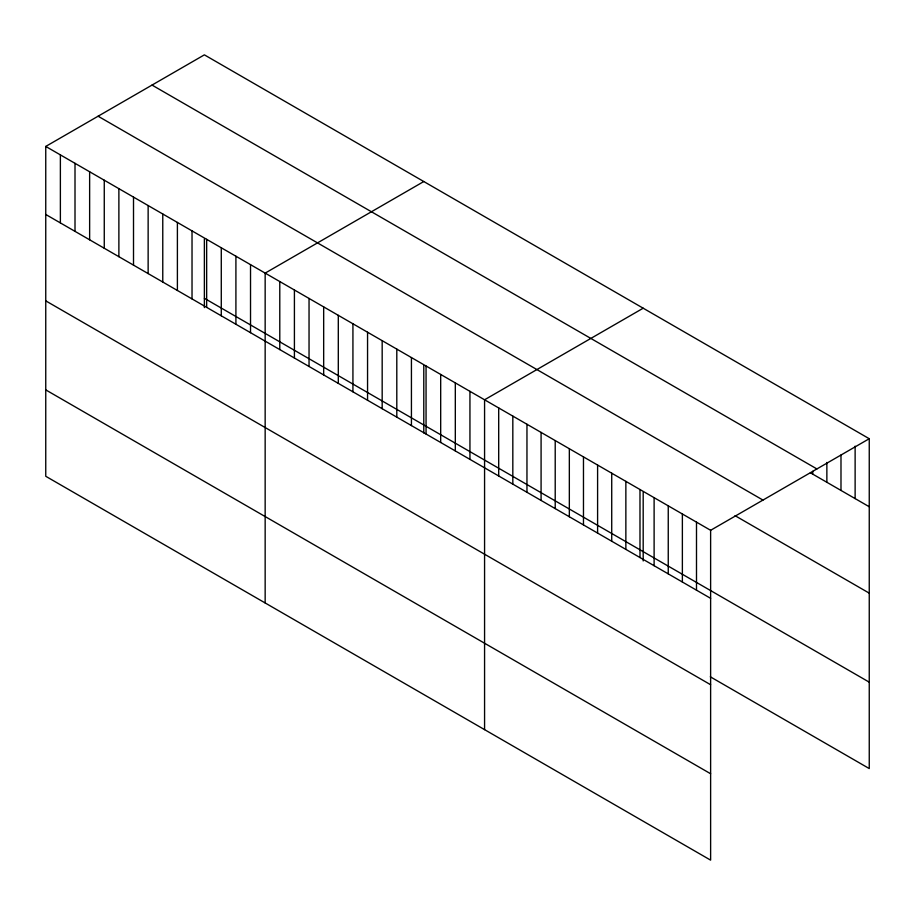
<?xml version="1.0" encoding="UTF-8"?>
<svg xmlns="http://www.w3.org/2000/svg" width="915" height="915" viewBox="0 0 915 915"><rect width="100%" height="100%" fill="white"/><g stroke="black" fill="none" stroke-linecap="round" stroke-linejoin="round"><path stroke-width="1.37" d="M45.75 146.434L710.623 530.3L710.623 860.146L45.75 476.28L45.75 146.434L204.377 54.854L869.25 438.72L869.25 768.566L710.303 676.791M423.782 181.536L265.156 273.116L265.156 602.951M643.188 308.206L484.573 399.786L484.573 729.632M710.623 530.3L869.25 438.72M152.027 85.084L816.901 468.938M810.381 472.769L869.25 506.75M98.099 116.216L762.973 500.082M735.031 515.66L869.25 593.149M204.377 298.301L869.25 682.167M45.75 214.465L710.623 598.33M45.75 300.863L710.623 684.729M45.75 389.882L710.623 773.747M855.125 446.154L855.125 498.595M840.988 455.007L840.988 490.44M826.863 462.441L826.863 482.285M812.737 471.294L812.737 474.13M696.498 522.145L696.498 590.175M682.373 513.99L682.373 582.02M668.247 505.835L668.247 573.865M654.111 497.669L654.111 565.71M643.188 492.304L643.188 560.952M639.985 489.514L639.985 557.544M625.86 481.359L625.86 549.389M611.723 473.204L611.723 541.234M597.598 465.049L597.598 533.079M583.473 456.882L583.473 524.924M569.336 448.727L569.336 516.758M555.211 440.572L555.211 508.603M541.085 432.418L541.085 500.448M526.96 424.263L526.96 492.293M512.823 416.096L512.823 484.138M498.698 407.941L498.698 475.972M469.944 391.346L469.944 459.376M455.315 382.893L455.315 450.935M440.687 374.452L440.687 442.483M426.058 366.011L426.058 434.042M423.782 365.634L423.782 432.955M411.43 357.559L411.43 425.589M396.801 349.118L396.801 417.149M382.173 340.677L382.173 408.708M367.556 332.225L367.556 400.255M352.927 323.784L352.927 391.814M338.298 315.332L338.298 383.374M323.67 306.891L323.67 374.921M309.041 298.45L309.041 366.48M294.413 289.998L294.413 358.04M279.784 281.557L279.784 349.587M250.527 264.664L250.527 332.694M235.91 256.223L235.91 324.253M221.281 247.782L221.281 315.812M206.653 239.33L206.653 307.36M204.377 238.964L204.377 307.612M192.024 230.889L192.024 298.919M177.396 222.436L177.396 290.478M162.767 213.996L162.767 282.026M148.139 205.555L148.139 273.585M133.51 197.102L133.51 265.144M118.881 188.662L118.881 256.692M104.264 180.221L104.264 248.251M89.636 171.768L89.636 239.799M75.007 163.328L75.007 231.358M60.379 154.887L60.379 222.917"/></g></svg>
